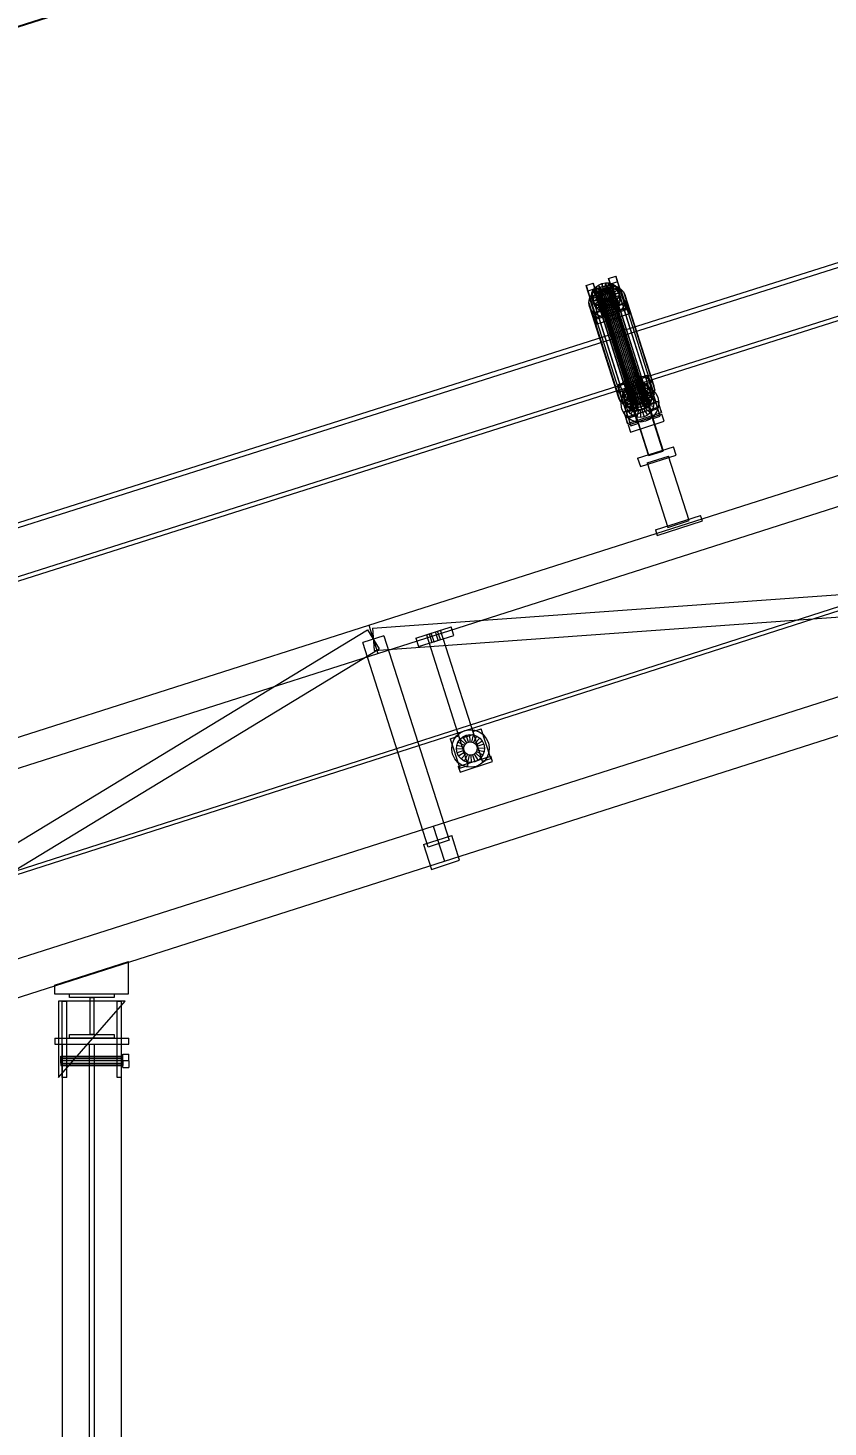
# Model space of a CAD drawing. Header units: millimetres. Extents: x -1970 to 34302, y -65268 to 6837.
# Drawn here: x 7585 to 8666, y 1450 to 3341 of the extents above; entities that cross this region are included whole.
import ezdxf

# ---------------------------------------------------------------- set-up
doc = ezdxf.new("R2010")
doc.units = ezdxf.units.MM
doc.layers.add('COTAS_P', color=1, linetype='Continuous', lineweight=0)
doc.layers.add('lateral_C01', color=7, linetype='Continuous', lineweight=0)
doc.dimstyles.new('R19_100', dxfattribs={"dimtxt": 250, "dimasz": 150, "dimexe": 150, "dimexo": 80, "dimgap": 100, "dimtad": 1, "dimtih": 1, "dimtoh": 1, "dimdsep": 46, "dimcen": 0.09, "dimadec": 0, "dimazin": 0, "dimtfac": 1, "dimtdec": 4, "dimtofl": 0, "dimtmove": 0, "dimatfit": 3, "dimfxl": 1, "dimtolj": 1, "dimtzin": 0, "dimarcsym": 0})

# ---------------------------------------------------------------- blocks, each defined once
blk = doc.blocks.new('*D0')
at = {"layer": 'COTAS_P', "color": 0, "lineweight": -2, "transparency": 16777216}
for p, q in [((10965.3, 3566.3), (10670, 4490.2)), ((1814.1, 1503), (10572.8, 4301.7)), ((1920.8, 676.2), (1625.5, 1600.2))]:
    blk.add_line(p, q, dxfattribs=at)
at = {"layer": 'COTAS_P', "color": 0, "transparency": 16777216}
for points in [[(10565.2, 4325.5), (10580.4, 4277.9), (10715.7, 4347.4)], [(1806.5, 1526.8), (1821.7, 1479.1), (1671.2, 1457.3)]]:
    blk.add_solid(points, dxfattribs=at)
at = {"layer": 'Defpoints', "color": 0, "transparency": 16777216}
for p in [(10715.7, 4347.4), (10989.6, 3490.1), (1945.1, 600)]:
    blk.add_point(p, dxfattribs=at)

msp = doc.modelspace()

# ---------------------------------------------------------------- linework, layer by layer
at = {"layer": 'lateral_C01'}
for p, q in [((2005.168, 413.212), (11044.69, 3318.69)), ((2006.698, 408.451), (11046.22, 3313.93)), ((8953.606, 3110.679), (8381.764, 2929.028)), ((8383.58, 2923.309), (8955.423, 3104.96)), ((8402.602, 2863.429), (8974.445, 3045.08)), ((8976.261, 3039.361), (8404.418, 2857.71)), ((8339.468, 2992.655), (8348.993, 2995.698)), ((8341.899, 2985.001), (8339.468, 2992.655)), ((8339.468, 2992.655), (8351.467, 2955.211)), ((8351.424, 2988.045), (8341.899, 2985.001)), ((8348.993, 2995.698), (8351.424, 2988.045)), ((8360.993, 2958.255), (8348.993, 2995.698)), ((8349.239, 2986.949), (8352.232, 2990.502)), ((8350.577, 2985.105), (8355.778, 2988.949)), ((8351.424, 2988.045), (8363.424, 2950.602)), ((8352.232, 2990.502), (8356.123, 2993.378)), ((8359.16, 2985.269), (8352.232, 2990.502)), ((8352.232, 2990.502), (8354.316, 2983.942)), ((8355.778, 2988.949), (8361.824, 2991.626)), ((8355.778, 2988.949), (8394.849, 2865.951)), ((8356.123, 2993.378), (8360.645, 2995.38)), ((8361.003, 2986.631), (8356.123, 2993.378)), ((8356.123, 2993.378), (8358.206, 2986.818)), ((8362.729, 2988.82), (8358.206, 2986.818)), ((8358.812, 2986.362), (8360.655, 2987.724)), ((8360.645, 2995.38), (8365.491, 2996.371)), ((8363.145, 2987.579), (8360.645, 2995.38)), ((8360.645, 2995.38), (8362.729, 2988.82)), ((8360.655, 2987.724), (8362.798, 2988.672)), ((8360.655, 2987.724), (8405.978, 2845.046)), ((8363.145, 2987.579), (8361.003, 2986.631)), ((8361.824, 2991.626), (8368.302, 2992.951)), ((8361.824, 2991.626), (8400.895, 2868.627)), ((8367.575, 2989.811), (8362.729, 2988.82)), ((8362.729, 2988.82), (8365.229, 2981.019)), ((8362.798, 2988.672), (8365.093, 2989.142)), ((8362.798, 2988.672), (8408.12, 2845.994)), ((8365.44, 2988.049), (8363.145, 2987.579)), ((8365.229, 2981.019), (8363.145, 2987.579)), ((8365.093, 2989.142), (8367.385, 2989.101)), ((8365.093, 2989.142), (8410.416, 2846.464)), ((8365.44, 2988.049), (8365.491, 2996.371)), ((8367.733, 2988.008), (8365.44, 2988.049)), ((8367.524, 2981.489), (8365.44, 2988.049)), ((8365.491, 2996.371), (8370.331, 2996.285)), ((8365.491, 2996.371), (8367.575, 2989.811)), ((8367.385, 2989.101), (8369.518, 2988.553)), ((8367.385, 2989.101), (8412.708, 2846.423)), ((8367.575, 2989.811), (8367.524, 2981.489)), ((8372.414, 2989.726), (8367.575, 2989.811)), ((8367.733, 2988.008), (8370.331, 2996.285)), ((8369.866, 2987.46), (8367.733, 2988.008)), ((8369.817, 2981.448), (8367.733, 2988.008)), ((8368.302, 2992.951), (8374.772, 2992.837)), ((8368.302, 2992.951), (8407.373, 2869.953)), ((8369.518, 2988.553), (8371.347, 2987.534)), ((8369.518, 2988.553), (8414.841, 2845.875)), ((8372.414, 2989.726), (8369.817, 2981.448)), ((8369.866, 2987.46), (8374.834, 2995.128)), ((8371.694, 2986.441), (8369.866, 2987.46)), ((8371.95, 2980.9), (8369.866, 2987.46)), ((8369.949, 3002.395), (8379.475, 3005.438)), ((8372.381, 2994.741), (8369.949, 3002.395)), ((8369.949, 3002.395), (8381.949, 2964.951)), ((8370.331, 2996.285), (8374.834, 2995.128)), ((8370.331, 2996.285), (8372.414, 2989.726)), ((8371.347, 2987.534), (8372.746, 2986.115)), ((8371.347, 2987.534), (8416.67, 2844.856)), ((8371.694, 2986.441), (8378.694, 2992.977)), ((8376.917, 2988.568), (8371.95, 2980.9)), ((8381.906, 2997.785), (8372.381, 2994.741)), ((8384.38, 2957.298), (8372.381, 2994.741)), ((8376.917, 2988.568), (8372.414, 2989.726)), ((8373.093, 2985.021), (8381.647, 2989.98)), ((8374.772, 2992.837), (8380.792, 2991.289)), ((8374.772, 2992.837), (8413.843, 2869.838)), ((8374.834, 2995.128), (8378.694, 2992.977)), ((8374.834, 2995.128), (8376.917, 2988.568)), ((8380.777, 2986.417), (8376.917, 2988.568)), ((8378.694, 2992.977), (8381.647, 2989.98)), ((8378.694, 2992.977), (8380.777, 2986.417)), ((8379.475, 3005.438), (8381.906, 2997.785)), ((8391.474, 2967.995), (8379.475, 3005.438)), ((8380.792, 2991.289), (8385.952, 2988.414)), ((8380.792, 2991.289), (8419.863, 2868.291)), ((8381.647, 2989.98), (8383.493, 2986.341)), ((8381.647, 2989.98), (8383.731, 2983.42)), ((8381.906, 2997.785), (8393.905, 2960.342)), ((8385.952, 2988.414), (8389.9, 2984.408)), ((8385.952, 2988.414), (8425.023, 2865.416)), ((8353.898, 2947.558), (8341.899, 2985.001)), ((8343.159, 2969.472), (8344.045, 2975.023)), ((8343.978, 2964.08), (8343.159, 2969.472)), ((8343.159, 2969.472), (8382.231, 2846.474)), ((8344.045, 2975.023), (8346.575, 2980.355)), ((8344.045, 2975.023), (8383.116, 2852.025)), ((8346.575, 2980.355), (8350.577, 2985.105)), ((8346.575, 2980.355), (8385.646, 2857.357)), ((8346.684, 2978.808), (8347.346, 2982.96)), ((8356.532, 2979.729), (8346.684, 2978.808)), ((8346.684, 2978.808), (8348.767, 2972.248)), ((8347.296, 2974.775), (8346.684, 2978.808)), ((8356.822, 2977.819), (8347.296, 2974.775)), ((8347.296, 2974.775), (8349.38, 2968.215)), ((8349.142, 2971.136), (8347.296, 2974.775)), ((8347.346, 2982.96), (8349.239, 2986.949)), ((8356.845, 2981.696), (8347.346, 2982.96)), ((8347.346, 2982.96), (8349.43, 2976.401)), ((8348.109, 2955.858), (8393.832, 2970.468)), ((8349.43, 2976.401), (8348.767, 2972.248)), ((8348.767, 2972.248), (8358.615, 2973.169)), ((8348.767, 2972.248), (8349.38, 2968.215)), ((8357.696, 2976.095), (8349.142, 2971.136)), ((8349.142, 2971.136), (8351.226, 2964.576)), ((8352.096, 2968.139), (8349.142, 2971.136)), ((8357.742, 2983.585), (8349.239, 2986.949)), ((8349.239, 2986.949), (8351.322, 2980.389)), ((8349.38, 2968.215), (8358.906, 2971.259)), ((8351.322, 2980.389), (8349.43, 2976.401)), ((8349.43, 2976.401), (8358.929, 2975.136)), ((8350.577, 2985.105), (8389.648, 2862.107)), ((8351.226, 2964.576), (8359.78, 2969.535)), ((8354.316, 2983.942), (8351.322, 2980.389)), ((8351.322, 2980.389), (8359.826, 2977.026)), ((8359.095, 2974.675), (8352.096, 2968.139)), ((8358.206, 2986.818), (8354.316, 2983.942)), ((8354.316, 2983.942), (8361.244, 2978.709)), ((8360.924, 2973.657), (8355.956, 2965.988)), ((8356.184, 2980.822), (8356.498, 2982.789)), ((8356.474, 2978.912), (8356.184, 2980.822)), ((8356.184, 2980.822), (8401.507, 2838.145)), ((8357.349, 2977.188), (8356.474, 2978.912)), ((8356.474, 2978.912), (8401.797, 2836.234)), ((8356.498, 2982.789), (8357.394, 2984.679)), ((8356.498, 2982.789), (8401.821, 2840.112)), ((8356.845, 2981.696), (8356.532, 2979.729)), ((8358.615, 2973.169), (8356.532, 2979.729)), ((8356.532, 2979.729), (8356.822, 2977.819)), ((8358.906, 2971.259), (8356.822, 2977.819)), ((8356.822, 2977.819), (8357.696, 2976.095)), ((8357.742, 2983.585), (8356.845, 2981.696)), ((8358.929, 2975.136), (8356.845, 2981.696)), ((8358.748, 2975.769), (8357.349, 2977.188)), ((8357.349, 2977.188), (8402.672, 2834.51)), ((8357.394, 2984.679), (8358.812, 2986.362)), ((8357.394, 2984.679), (8402.717, 2842.001)), ((8359.78, 2969.535), (8357.696, 2976.095)), ((8357.696, 2976.095), (8359.095, 2974.675)), ((8359.16, 2985.269), (8357.742, 2983.585)), ((8359.826, 2977.026), (8357.742, 2983.585)), ((8358.206, 2986.818), (8363.086, 2980.071)), ((8358.615, 2973.169), (8358.929, 2975.136)), ((8358.906, 2971.259), (8358.615, 2973.169)), ((8360.576, 2974.75), (8358.748, 2975.769)), ((8358.748, 2975.769), (8404.071, 2833.091)), ((8358.812, 2986.362), (8404.135, 2843.684)), ((8359.78, 2969.535), (8358.906, 2971.259)), ((8358.929, 2975.136), (8359.826, 2977.026)), ((8361.179, 2968.115), (8359.095, 2974.675)), ((8359.095, 2974.675), (8360.924, 2973.657)), ((8361.003, 2986.631), (8359.16, 2985.269)), ((8361.244, 2978.709), (8359.16, 2985.269)), ((8361.179, 2968.115), (8359.78, 2969.535)), ((8359.826, 2977.026), (8361.244, 2978.709)), ((8363.057, 2973.108), (8360.459, 2964.831)), ((8362.709, 2974.202), (8360.576, 2974.75)), ((8360.576, 2974.75), (8405.899, 2832.072)), ((8363.007, 2967.097), (8360.924, 2973.657)), ((8360.924, 2973.657), (8363.057, 2973.108)), ((8363.086, 2980.071), (8361.003, 2986.631)), ((8361.244, 2978.709), (8363.086, 2980.071)), ((8365.002, 2974.161), (8362.709, 2974.202)), ((8362.709, 2974.202), (8408.032, 2831.524)), ((8365.14, 2966.548), (8363.057, 2973.108)), ((8363.057, 2973.108), (8365.349, 2973.068)), ((8363.086, 2980.071), (8365.229, 2981.019)), ((8367.297, 2974.631), (8365.002, 2974.161)), ((8365.002, 2974.161), (8410.325, 2831.483)), ((8365.229, 2981.019), (8367.524, 2981.489)), ((8365.349, 2973.068), (8365.298, 2964.745)), ((8365.349, 2973.068), (8367.645, 2973.537)), ((8367.433, 2966.508), (8365.349, 2973.068)), ((8369.439, 2975.579), (8367.297, 2974.631)), ((8367.297, 2974.631), (8412.62, 2831.953)), ((8367.524, 2981.489), (8369.817, 2981.448)), ((8367.645, 2973.537), (8369.787, 2974.486)), ((8367.645, 2973.537), (8370.144, 2965.737)), ((8369.728, 2966.978), (8367.645, 2973.537)), ((8371.282, 2976.941), (8369.439, 2975.579)), ((8369.439, 2975.579), (8414.762, 2832.901)), ((8369.787, 2974.486), (8371.63, 2975.848)), ((8369.787, 2974.486), (8374.667, 2967.738)), ((8371.871, 2967.926), (8369.787, 2974.486)), ((8369.817, 2981.448), (8371.95, 2980.9)), ((8372.7, 2978.624), (8371.282, 2976.941)), ((8371.282, 2976.941), (8416.605, 2834.263)), ((8371.63, 2975.848), (8373.048, 2977.531)), ((8371.63, 2975.848), (8378.557, 2970.614)), ((8373.713, 2969.288), (8371.63, 2975.848)), ((8373.093, 2985.021), (8371.694, 2986.441)), ((8373.778, 2979.881), (8371.694, 2986.441)), ((8373.713, 2969.288), (8371.871, 2967.926)), ((8371.95, 2980.9), (8373.778, 2979.881)), ((8373.597, 2980.513), (8372.7, 2978.624)), ((8372.7, 2978.624), (8418.023, 2835.946)), ((8372.746, 2986.115), (8373.62, 2984.391)), ((8372.746, 2986.115), (8418.069, 2843.437)), ((8373.048, 2977.531), (8373.944, 2979.42)), ((8373.048, 2977.531), (8381.551, 2974.167)), ((8375.131, 2970.971), (8373.048, 2977.531)), ((8373.968, 2983.298), (8373.093, 2985.021)), ((8375.177, 2978.461), (8373.093, 2985.021)), ((8373.911, 2982.48), (8373.597, 2980.513)), ((8373.597, 2980.513), (8418.92, 2837.836)), ((8373.62, 2984.391), (8373.911, 2982.48)), ((8418.943, 2841.713), (8373.62, 2984.391)), ((8375.131, 2970.971), (8373.713, 2969.288)), ((8380.641, 2964.054), (8373.713, 2969.288)), ((8380.777, 2986.417), (8373.778, 2979.881)), ((8373.778, 2979.881), (8375.177, 2978.461)), ((8373.911, 2982.48), (8419.233, 2839.803)), ((8373.944, 2979.42), (8374.258, 2981.387)), ((8373.944, 2979.42), (8383.443, 2978.156)), ((8376.028, 2972.86), (8373.944, 2979.42)), ((8383.493, 2986.341), (8373.968, 2983.298)), ((8373.968, 2983.298), (8376.051, 2976.738)), ((8374.258, 2981.387), (8373.968, 2983.298)), ((8374.258, 2981.387), (8384.106, 2982.308)), ((8376.342, 2974.827), (8374.258, 2981.387)), ((8378.557, 2970.614), (8374.667, 2967.738)), ((8376.028, 2972.86), (8375.131, 2970.971)), ((8383.635, 2967.607), (8375.131, 2970.971)), ((8383.731, 2983.42), (8375.177, 2978.461)), ((8375.177, 2978.461), (8376.051, 2976.738)), ((8376.342, 2974.827), (8376.028, 2972.86)), ((8385.527, 2971.596), (8376.028, 2972.86)), ((8376.051, 2976.738), (8385.577, 2979.781)), ((8376.051, 2976.738), (8376.342, 2974.827)), ((8386.19, 2975.748), (8376.342, 2974.827)), ((8381.551, 2974.167), (8378.557, 2970.614)), ((8378.557, 2970.614), (8380.641, 2964.054)), ((8383.731, 2983.42), (8380.777, 2986.417)), ((8383.443, 2978.156), (8381.551, 2974.167)), ((8381.551, 2974.167), (8383.635, 2967.607)), ((8384.106, 2982.308), (8383.443, 2978.156)), ((8383.443, 2978.156), (8385.527, 2971.596)), ((8385.577, 2979.781), (8383.493, 2986.341)), ((8383.493, 2986.341), (8384.106, 2982.308)), ((8383.635, 2967.607), (8385.527, 2971.596)), ((8385.577, 2979.781), (8383.731, 2983.42)), ((8384.106, 2982.308), (8386.19, 2975.748)), ((8385.527, 2971.596), (8386.19, 2975.748)), ((8386.19, 2975.748), (8385.577, 2979.781)), ((8392.301, 2968.6), (8389.771, 2963.268)), ((8389.9, 2984.408), (8392.368, 2979.543)), ((8389.9, 2984.408), (8428.972, 2861.409)), ((8393.187, 2974.151), (8392.301, 2968.6)), ((8392.301, 2968.6), (8431.373, 2845.602)), ((8392.368, 2979.543), (8393.187, 2974.151)), ((8431.439, 2856.545), (8392.368, 2979.543)), ((8393.187, 2974.151), (8432.258, 2851.153)), ((8393.832, 2970.468), (8396.263, 2962.815)), ((8396.332, 2962.667), (8393.832, 2970.468)), ((8346.446, 2959.216), (8343.978, 2964.08)), ((8343.978, 2964.08), (8383.05, 2841.082)), ((8350.395, 2955.209), (8346.446, 2959.216)), ((8346.446, 2959.216), (8385.518, 2836.218)), ((8350.541, 2948.205), (8348.109, 2955.858)), ((8348.109, 2955.858), (8350.609, 2948.057)), ((8349.38, 2968.215), (8351.226, 2964.576)), ((8355.555, 2952.334), (8350.395, 2955.209)), ((8350.395, 2955.209), (8389.466, 2832.211)), ((8396.263, 2962.815), (8350.541, 2948.205)), ((8396.332, 2962.667), (8350.609, 2948.057)), ((8351.226, 2964.576), (8354.18, 2961.579)), ((8360.993, 2958.255), (8351.467, 2955.211)), ((8351.467, 2955.211), (8353.898, 2947.558)), ((8352.096, 2968.139), (8354.18, 2961.579)), ((8355.956, 2965.988), (8352.096, 2968.139)), ((8353.04, 2940.404), (8398.763, 2955.014)), ((8353.898, 2947.558), (8363.424, 2950.602)), ((8354.18, 2961.579), (8361.179, 2968.115)), ((8354.18, 2961.579), (8358.039, 2959.429)), ((8361.575, 2950.787), (8355.555, 2952.334)), ((8355.555, 2952.334), (8394.626, 2829.336)), ((8355.956, 2965.988), (8358.039, 2959.429)), ((8360.459, 2964.831), (8355.956, 2965.988)), ((8358.039, 2959.429), (8363.007, 2967.097)), ((8358.039, 2959.429), (8362.543, 2958.271)), ((8360.459, 2964.831), (8362.543, 2958.271)), ((8365.298, 2964.745), (8360.459, 2964.831)), ((8363.424, 2950.602), (8360.993, 2958.255)), ((8363.007, 2967.097), (8361.179, 2968.115)), ((8368.044, 2950.672), (8361.575, 2950.787)), ((8361.575, 2950.787), (8400.646, 2827.788)), ((8362.543, 2958.271), (8365.14, 2966.548)), ((8362.543, 2958.271), (8367.382, 2958.185)), ((8362.622, 2956.414), (8381.673, 2962.502)), ((8362.7, 2956.171), (8362.622, 2956.414)), ((8424.296, 2763.414), (8362.622, 2956.414)), ((8381.75, 2962.259), (8362.7, 2956.171)), ((8424.374, 2763.171), (8362.7, 2956.171)), ((8365.14, 2966.548), (8363.007, 2967.097)), ((8367.433, 2966.508), (8365.14, 2966.548)), ((8370.144, 2965.737), (8365.298, 2964.745)), ((8365.298, 2964.745), (8367.382, 2958.185)), ((8367.382, 2958.185), (8367.433, 2966.508)), ((8367.382, 2958.185), (8372.228, 2959.177)), ((8369.728, 2966.978), (8367.433, 2966.508)), ((8374.523, 2951.998), (8368.044, 2950.672)), ((8368.044, 2950.672), (8407.116, 2827.674)), ((8371.871, 2967.926), (8369.728, 2966.978)), ((8372.228, 2959.177), (8369.728, 2966.978)), ((8374.667, 2967.738), (8370.144, 2965.737)), ((8370.144, 2965.737), (8372.228, 2959.177)), ((8376.751, 2961.179), (8371.871, 2967.926)), ((8372.228, 2959.177), (8376.751, 2961.179)), ((8380.568, 2954.674), (8374.523, 2951.998)), ((8374.523, 2951.998), (8413.594, 2829)), ((8374.667, 2967.738), (8376.751, 2961.179)), ((8376.751, 2961.179), (8380.641, 2964.054)), ((8385.769, 2958.518), (8380.568, 2954.674)), ((8380.568, 2954.674), (8419.64, 2831.676)), ((8380.641, 2964.054), (8383.635, 2967.607)), ((8381.673, 2962.502), (8381.75, 2962.259)), ((8443.347, 2769.502), (8381.673, 2962.502)), ((8381.75, 2962.259), (8443.425, 2769.259)), ((8391.474, 2967.995), (8381.949, 2964.951)), ((8381.949, 2964.951), (8384.38, 2957.298)), ((8384.38, 2957.298), (8393.905, 2960.342)), ((8389.771, 2963.268), (8385.769, 2958.518)), ((8385.769, 2958.518), (8424.841, 2835.52)), ((8389.771, 2963.268), (8428.843, 2840.27)), ((8393.905, 2960.342), (8391.474, 2967.995)), ((8396.263, 2962.815), (8398.763, 2955.014)), ((8398.763, 2955.014), (8396.332, 2962.667)), ((8353.04, 2940.404), (8350.541, 2948.205)), ((8350.609, 2948.057), (8353.04, 2940.404)), ((8381.764, 2929.028), (7447.754, 2632.331)), ((7449.571, 2626.613), (8383.58, 2923.309)), ((8402.602, 2863.429), (8381.764, 2929.028)), ((8381.764, 2929.028), (8383.58, 2923.309)), ((8383.58, 2923.309), (8404.418, 2857.71)), ((8046.028, 2533.722), (9189.09, 2898.974)), ((7468.592, 2566.732), (8402.602, 2863.429)), ((8404.418, 2857.71), (7470.409, 2561.014)), ((8058.203, 2495.62), (9201.265, 2860.872)), ((8382.012, 2858.723), (8391.538, 2861.767)), ((8384.443, 2851.07), (8382.012, 2858.723)), ((8382.012, 2858.723), (8394.011, 2821.28)), ((8385.646, 2857.357), (8383.116, 2852.025)), ((8389.648, 2862.107), (8385.646, 2857.357)), ((8394.849, 2865.951), (8389.648, 2862.107)), ((8391.538, 2861.767), (8393.969, 2854.114)), ((8403.537, 2824.323), (8391.538, 2861.767)), ((8391.783, 2853.018), (8394.777, 2856.571)), ((8394.777, 2856.571), (8398.667, 2859.446)), ((8401.704, 2851.337), (8394.777, 2856.571)), ((8394.777, 2856.571), (8396.86, 2850.011)), ((8400.895, 2868.627), (8394.849, 2865.951)), ((8398.42, 2854.885), (8404.418, 2857.71)), ((8398.667, 2859.446), (8403.189, 2861.448)), ((8403.547, 2852.699), (8398.667, 2859.446)), ((8398.667, 2859.446), (8400.751, 2852.887)), ((8407.373, 2869.953), (8400.895, 2868.627)), ((8403.189, 2861.448), (8408.036, 2862.44)), ((8405.689, 2853.648), (8403.189, 2861.448)), ((8403.189, 2861.448), (8405.273, 2854.888)), ((8404.418, 2857.71), (8410.944, 2858.887)), ((8410.119, 2855.88), (8405.273, 2854.888)), ((8413.843, 2869.838), (8407.373, 2869.953)), ((8407.985, 2854.117), (8408.036, 2862.44)), ((8408.036, 2862.44), (8412.875, 2862.354)), ((8408.036, 2862.44), (8410.119, 2855.88)), ((8410.119, 2855.88), (8410.069, 2847.557)), ((8414.959, 2855.794), (8410.119, 2855.88)), ((8410.277, 2854.077), (8412.875, 2862.354)), ((8410.944, 2858.887), (8417.552, 2858.334)), ((8414.959, 2855.794), (8412.361, 2847.517)), ((8412.41, 2853.528), (8417.378, 2861.196)), ((8412.494, 2868.463), (8422.019, 2871.507)), ((8414.925, 2860.81), (8412.494, 2868.463)), ((8412.494, 2868.463), (8424.493, 2831.02)), ((8412.875, 2862.354), (8417.378, 2861.196)), ((8412.875, 2862.354), (8414.959, 2855.794)), ((8419.863, 2868.291), (8413.843, 2869.838)), ((8414.239, 2852.51), (8421.238, 2859.046)), ((8424.451, 2863.854), (8414.925, 2860.81)), ((8426.924, 2823.366), (8414.925, 2860.81)), ((8419.462, 2854.637), (8414.959, 2855.794)), ((8415.627, 2858.772), (8425.152, 2861.816)), ((8415.627, 2858.772), (8430.237, 2813.05)), ((8415.638, 2851.09), (8424.192, 2856.049)), ((8417.378, 2861.196), (8421.238, 2859.046)), ((8417.378, 2861.196), (8419.462, 2854.637)), ((8417.552, 2858.334), (8423.791, 2856.091)), ((8425.023, 2865.416), (8419.863, 2868.291)), ((8421.238, 2859.046), (8424.192, 2856.049)), ((8421.238, 2859.046), (8423.322, 2852.486)), ((8422.019, 2871.507), (8424.451, 2863.854)), ((8434.019, 2834.063), (8422.019, 2871.507)), ((8423.791, 2856.091), (8429.237, 2852.308)), ((8424.192, 2856.049), (8426.038, 2852.41)), ((8424.192, 2856.049), (8426.275, 2849.489)), ((8424.451, 2863.854), (8436.45, 2826.41)), ((8428.972, 2861.409), (8425.023, 2865.416)), ((8439.763, 2816.094), (8425.152, 2861.816)), ((8431.439, 2856.545), (8428.972, 2861.409)), ((8432.258, 2851.153), (8431.439, 2856.545)), ((8383.116, 2852.025), (8382.231, 2846.474)), ((8382.231, 2846.474), (8383.05, 2841.082)), ((8383.05, 2841.082), (8385.518, 2836.218)), ((8393.969, 2854.114), (8384.443, 2851.07)), ((8396.443, 2813.626), (8384.443, 2851.07)), ((8385.145, 2849.032), (8394.671, 2852.076)), ((8385.145, 2849.032), (8399.755, 2803.31)), ((8385.518, 2836.218), (8389.466, 2832.211)), ((8386.778, 2832.31), (8387.331, 2838.917)), ((8387.331, 2838.917), (8389.574, 2845.157)), ((8389.228, 2844.877), (8389.891, 2849.029)), ((8399.076, 2845.798), (8389.228, 2844.877)), ((8389.228, 2844.877), (8391.312, 2838.317)), ((8389.841, 2840.844), (8389.228, 2844.877)), ((8389.574, 2845.157), (8393.357, 2850.603)), ((8399.366, 2843.887), (8389.841, 2840.844)), ((8389.841, 2840.844), (8391.924, 2834.284)), ((8391.687, 2837.205), (8389.841, 2840.844)), ((8389.891, 2849.029), (8391.783, 2853.018)), ((8399.39, 2847.765), (8389.891, 2849.029)), ((8389.891, 2849.029), (8391.974, 2842.469)), ((8390.654, 2821.927), (8436.376, 2836.537)), ((8391.974, 2842.469), (8391.312, 2838.317)), ((8391.312, 2838.317), (8401.16, 2839.238)), ((8391.312, 2838.317), (8391.924, 2834.284)), ((8400.241, 2842.164), (8391.687, 2837.205)), ((8391.687, 2837.205), (8393.77, 2830.645)), ((8394.64, 2834.208), (8391.687, 2837.205)), ((8400.286, 2849.654), (8391.783, 2853.018)), ((8391.783, 2853.018), (8393.867, 2846.458)), ((8391.924, 2834.284), (8401.45, 2837.328)), ((8393.867, 2846.458), (8391.974, 2842.469)), ((8391.974, 2842.469), (8401.474, 2841.205)), ((8393.171, 2832.614), (8393.584, 2837.556)), ((8393.357, 2850.603), (8398.42, 2854.885)), ((8393.584, 2837.556), (8395.263, 2842.224)), ((8403.355, 2835.43), (8393.584, 2837.556)), ((8396.86, 2850.011), (8393.867, 2846.458)), ((8393.867, 2846.458), (8402.37, 2843.094)), ((8393.969, 2854.114), (8405.968, 2816.67)), ((8401.64, 2840.744), (8394.64, 2834.208)), ((8409.281, 2806.354), (8394.671, 2852.076)), ((8395.263, 2842.224), (8398.092, 2846.298)), ((8404.15, 2837.64), (8395.263, 2842.224)), ((8400.751, 2852.887), (8396.86, 2850.011)), ((8396.86, 2850.011), (8403.788, 2844.777)), ((8398.092, 2846.298), (8401.879, 2849.5)), ((8405.491, 2839.57), (8398.092, 2846.298)), ((8403.468, 2839.725), (8398.5, 2832.057)), ((8399.39, 2847.765), (8399.076, 2845.798)), ((8401.16, 2839.238), (8399.076, 2845.798)), ((8399.076, 2845.798), (8399.366, 2843.887)), ((8401.45, 2837.328), (8399.366, 2843.887)), ((8399.366, 2843.887), (8400.241, 2842.164)), ((8400.286, 2849.654), (8399.39, 2847.765)), ((8401.474, 2841.205), (8399.39, 2847.765)), ((8402.324, 2835.604), (8400.241, 2842.164)), ((8400.241, 2842.164), (8401.64, 2840.744)), ((8401.704, 2851.337), (8400.286, 2849.654)), ((8402.37, 2843.094), (8400.286, 2849.654)), ((8405.273, 2854.888), (8400.751, 2852.887)), ((8400.751, 2852.887), (8405.631, 2846.139)), ((8401.16, 2839.238), (8401.474, 2841.205)), ((8401.45, 2837.328), (8401.16, 2839.238)), ((8402.324, 2835.604), (8401.45, 2837.328)), ((8401.474, 2841.205), (8402.37, 2843.094)), ((8401.821, 2840.112), (8401.507, 2838.145)), ((8401.507, 2838.145), (8401.797, 2836.234)), ((8403.723, 2834.184), (8401.64, 2840.744)), ((8401.64, 2840.744), (8403.468, 2839.725)), ((8403.547, 2852.699), (8401.704, 2851.337)), ((8403.788, 2844.777), (8401.704, 2851.337)), ((8401.797, 2836.234), (8402.672, 2834.51)), ((8402.717, 2842.001), (8401.821, 2840.112)), ((8401.879, 2849.5), (8406.366, 2851.614)), ((8407.285, 2841.087), (8401.879, 2849.5)), ((8402.37, 2843.094), (8403.788, 2844.777)), ((8404.135, 2843.684), (8402.717, 2842.001)), ((8405.601, 2839.177), (8403.003, 2830.899)), ((8403.355, 2835.43), (8404.15, 2837.64)), ((8405.552, 2833.166), (8403.468, 2839.725)), ((8403.468, 2839.725), (8405.601, 2839.177)), ((8405.689, 2853.648), (8403.547, 2852.699)), ((8405.631, 2846.139), (8403.547, 2852.699)), ((8403.788, 2844.777), (8405.631, 2846.139)), ((8405.978, 2845.046), (8404.135, 2843.684)), ((8404.15, 2837.64), (8405.491, 2839.57)), ((8405.273, 2854.888), (8407.773, 2847.088)), ((8405.491, 2839.57), (8407.285, 2841.087)), ((8407.685, 2832.617), (8405.601, 2839.177)), ((8405.601, 2839.177), (8407.893, 2839.136)), ((8405.631, 2846.139), (8407.773, 2847.088)), ((8407.985, 2854.117), (8405.689, 2853.648)), ((8407.773, 2847.088), (8405.689, 2853.648)), ((8408.12, 2845.994), (8405.978, 2845.046)), ((8406.366, 2851.614), (8411.248, 2852.494)), ((8409.41, 2842.088), (8406.366, 2851.614)), ((8407.285, 2841.087), (8409.41, 2842.088)), ((8407.773, 2847.088), (8410.069, 2847.557)), ((8407.893, 2839.136), (8407.843, 2830.814)), ((8407.893, 2839.136), (8410.189, 2839.606)), ((8409.977, 2832.576), (8407.893, 2839.136)), ((8410.277, 2854.077), (8407.985, 2854.117)), ((8410.069, 2847.557), (8407.985, 2854.117)), ((8410.416, 2846.464), (8408.12, 2845.994)), ((8409.41, 2842.088), (8411.722, 2842.505)), ((8410.069, 2847.557), (8412.361, 2847.517)), ((8410.189, 2839.606), (8412.331, 2840.554)), ((8410.189, 2839.606), (8412.689, 2831.805)), ((8412.273, 2833.046), (8410.189, 2839.606)), ((8412.41, 2853.528), (8410.277, 2854.077)), ((8412.361, 2847.517), (8410.277, 2854.077)), ((8412.708, 2846.423), (8410.416, 2846.464)), ((8411.722, 2842.505), (8411.248, 2852.494)), ((8411.248, 2852.494), (8416.19, 2852.081)), ((8411.722, 2842.505), (8414.064, 2842.31)), ((8412.331, 2840.554), (8414.174, 2841.916)), ((8412.331, 2840.554), (8417.211, 2833.807)), ((8414.415, 2833.994), (8412.331, 2840.554)), ((8412.361, 2847.517), (8414.494, 2846.968)), ((8414.239, 2852.51), (8412.41, 2853.528)), ((8414.494, 2846.968), (8412.41, 2853.528)), ((8414.841, 2845.875), (8412.708, 2846.423)), ((8414.064, 2842.31), (8416.19, 2852.081)), ((8414.064, 2842.31), (8416.274, 2841.514)), ((8414.174, 2841.916), (8415.592, 2843.599)), ((8414.174, 2841.916), (8421.102, 2836.683)), ((8416.258, 2835.357), (8414.174, 2841.916)), ((8415.638, 2851.09), (8414.239, 2852.51)), ((8416.322, 2845.95), (8414.239, 2852.51)), ((8419.462, 2854.637), (8414.494, 2846.968)), ((8414.494, 2846.968), (8416.322, 2845.95)), ((8416.67, 2844.856), (8414.841, 2845.875)), ((8415.592, 2843.599), (8416.488, 2845.489)), ((8415.592, 2843.599), (8424.095, 2840.236)), ((8417.676, 2837.04), (8415.592, 2843.599)), ((8416.512, 2849.366), (8415.638, 2851.09)), ((8417.721, 2844.53), (8415.638, 2851.09)), ((8416.19, 2852.081), (8420.858, 2850.402)), ((8417.676, 2837.04), (8416.258, 2835.357)), ((8416.274, 2841.514), (8420.858, 2850.402)), ((8416.274, 2841.514), (8418.204, 2840.174)), ((8423.322, 2852.486), (8416.322, 2845.95)), ((8416.322, 2845.95), (8417.721, 2844.53)), ((8416.488, 2845.489), (8416.802, 2847.456)), ((8416.488, 2845.489), (8425.988, 2844.224)), ((8418.572, 2838.929), (8416.488, 2845.489)), ((8426.038, 2852.41), (8416.512, 2849.366)), ((8416.512, 2849.366), (8418.596, 2842.806)), ((8416.802, 2847.456), (8416.512, 2849.366)), ((8418.069, 2843.437), (8416.67, 2844.856)), ((8416.802, 2847.456), (8426.65, 2848.377)), ((8418.886, 2840.896), (8416.802, 2847.456)), ((8421.102, 2836.683), (8417.211, 2833.807)), ((8418.572, 2838.929), (8417.676, 2837.04)), ((8426.179, 2833.676), (8417.676, 2837.04)), ((8426.275, 2849.489), (8417.721, 2844.53)), ((8417.721, 2844.53), (8418.596, 2842.806)), ((8418.023, 2835.946), (8418.92, 2837.836)), ((8418.943, 2841.713), (8418.069, 2843.437)), ((8418.204, 2840.174), (8424.932, 2847.573)), ((8418.204, 2840.174), (8419.721, 2838.38)), ((8418.886, 2840.896), (8418.572, 2838.929)), ((8428.072, 2837.665), (8418.572, 2838.929)), ((8418.596, 2842.806), (8428.121, 2845.85)), ((8418.596, 2842.806), (8418.886, 2840.896)), ((8428.734, 2841.817), (8418.886, 2840.896)), ((8418.92, 2837.836), (8419.233, 2839.803)), ((8419.233, 2839.803), (8418.943, 2841.713)), ((8423.322, 2852.486), (8419.462, 2854.637)), ((8419.721, 2838.38), (8428.135, 2843.786)), ((8419.721, 2838.38), (8420.722, 2836.255)), ((8430.248, 2839.299), (8420.722, 2836.255)), ((8420.722, 2836.255), (8421.139, 2833.943)), ((8420.858, 2850.402), (8424.932, 2847.573)), ((8424.095, 2840.236), (8421.102, 2836.683)), ((8421.102, 2836.683), (8423.186, 2830.123)), ((8426.275, 2849.489), (8423.322, 2852.486)), ((8425.988, 2844.224), (8424.095, 2840.236)), ((8424.095, 2840.236), (8426.179, 2833.676)), ((8424.841, 2835.52), (8428.843, 2840.27)), ((8424.932, 2847.573), (8428.135, 2843.786)), ((8426.65, 2848.377), (8425.988, 2844.224)), ((8425.988, 2844.224), (8428.072, 2837.665)), ((8428.121, 2845.85), (8426.038, 2852.41)), ((8426.038, 2852.41), (8426.65, 2848.377)), ((8426.179, 2833.676), (8428.072, 2837.665)), ((8428.121, 2845.85), (8426.275, 2849.489)), ((8426.65, 2848.377), (8428.734, 2841.817)), ((8428.072, 2837.665), (8428.734, 2841.817)), ((8428.734, 2841.817), (8428.121, 2845.85)), ((8428.135, 2843.786), (8430.248, 2839.299)), ((8428.843, 2840.27), (8431.373, 2845.602)), ((8429.237, 2852.308), (8433.519, 2847.245)), ((8430.248, 2839.299), (8431.128, 2834.417)), ((8431.373, 2845.602), (8432.258, 2851.153)), ((8433.519, 2847.245), (8436.344, 2841.247)), ((8436.344, 2841.247), (8437.521, 2834.721)), ((8436.376, 2836.537), (8438.807, 2828.884)), ((8438.876, 2828.736), (8436.376, 2836.537)), ((8387.955, 2825.784), (8386.778, 2832.31)), ((8390.78, 2819.786), (8387.955, 2825.784)), ((8389.466, 2832.211), (8394.626, 2829.336)), ((8393.085, 2814.273), (8390.654, 2821.927)), ((8390.654, 2821.927), (8393.154, 2814.126)), ((8395.062, 2814.723), (8390.78, 2819.786)), ((8391.924, 2834.284), (8393.77, 2830.645)), ((8438.807, 2828.884), (8393.085, 2814.273)), ((8438.876, 2828.736), (8393.154, 2814.126)), ((8403.16, 2833.088), (8393.171, 2832.614)), ((8394.051, 2827.732), (8393.171, 2832.614)), ((8393.77, 2830.645), (8402.324, 2835.604)), ((8393.77, 2830.645), (8396.724, 2827.648)), ((8403.537, 2824.323), (8394.011, 2821.28)), ((8394.011, 2821.28), (8396.443, 2813.626)), ((8403.577, 2830.776), (8394.051, 2827.732)), ((8396.165, 2823.245), (8394.051, 2827.732)), ((8394.626, 2829.336), (8400.646, 2827.788)), ((8394.64, 2834.208), (8396.724, 2827.648)), ((8398.5, 2832.057), (8394.64, 2834.208)), ((8395.585, 2806.473), (8441.307, 2821.083)), ((8404.578, 2828.651), (8396.165, 2823.245)), ((8399.367, 2819.458), (8396.165, 2823.245)), ((8396.289, 2804.302), (8442.011, 2818.912)), ((8396.724, 2827.648), (8403.723, 2834.184)), ((8396.724, 2827.648), (8400.584, 2825.497)), ((8398.5, 2832.057), (8400.584, 2825.497)), ((8403.003, 2830.899), (8398.5, 2832.057)), ((8406.095, 2826.857), (8399.367, 2819.458)), ((8403.441, 2816.629), (8399.367, 2819.458)), ((8400.584, 2825.497), (8405.552, 2833.166)), ((8400.584, 2825.497), (8405.087, 2824.34)), ((8400.646, 2827.788), (8407.116, 2827.674)), ((8403.723, 2834.184), (8402.324, 2835.604)), ((8402.672, 2834.51), (8404.071, 2833.091)), ((8403.003, 2830.899), (8405.087, 2824.34)), ((8407.843, 2830.814), (8403.003, 2830.899)), ((8403.16, 2833.088), (8403.355, 2835.43)), ((8403.577, 2830.776), (8403.16, 2833.088)), ((8408.025, 2825.516), (8403.441, 2816.629)), ((8405.968, 2816.67), (8403.537, 2824.323)), ((8404.578, 2828.651), (8403.577, 2830.776)), ((8405.552, 2833.166), (8403.723, 2834.184)), ((8404.071, 2833.091), (8405.899, 2832.072)), ((8406.095, 2826.857), (8404.578, 2828.651)), ((8405.079, 2822.756), (8424.13, 2828.845)), ((8405.332, 2821.965), (8405.079, 2822.756)), ((8423.981, 2763.615), (8405.079, 2822.756)), ((8405.087, 2824.34), (8407.685, 2832.617)), ((8405.087, 2824.34), (8409.927, 2824.254)), ((8424.382, 2828.054), (8405.332, 2821.965)), ((8424.233, 2762.823), (8405.332, 2821.965)), ((8407.685, 2832.617), (8405.552, 2833.166)), ((8405.899, 2832.072), (8408.032, 2831.524)), ((8408.025, 2825.516), (8406.095, 2826.857)), ((8407.116, 2827.674), (8413.594, 2829)), ((8409.977, 2832.576), (8407.685, 2832.617)), ((8412.689, 2831.805), (8407.843, 2830.814)), ((8407.843, 2830.814), (8409.927, 2824.254)), ((8410.235, 2824.721), (8408.025, 2825.516)), ((8408.032, 2831.524), (8410.325, 2831.483)), ((8410.235, 2824.721), (8408.109, 2814.95)), ((8409.927, 2824.254), (8409.977, 2832.576)), ((8409.927, 2824.254), (8414.773, 2825.245)), ((8412.273, 2833.046), (8409.977, 2832.576)), ((8412.577, 2824.526), (8410.235, 2824.721)), ((8410.325, 2831.483), (8412.62, 2831.953)), ((8414.415, 2833.994), (8412.273, 2833.046)), ((8414.773, 2825.245), (8412.273, 2833.046)), ((8414.889, 2824.942), (8412.577, 2824.526)), ((8412.577, 2824.526), (8413.051, 2814.537)), ((8412.62, 2831.953), (8414.762, 2832.901)), ((8417.211, 2833.807), (8412.689, 2831.805)), ((8412.689, 2831.805), (8414.773, 2825.245)), ((8413.594, 2829), (8419.64, 2831.676)), ((8416.258, 2835.357), (8414.415, 2833.994)), ((8419.295, 2827.247), (8414.415, 2833.994)), ((8414.762, 2832.901), (8416.605, 2834.263)), ((8414.773, 2825.245), (8419.295, 2827.247)), ((8417.014, 2825.944), (8414.889, 2824.942)), ((8414.889, 2824.942), (8417.933, 2815.417)), ((8423.186, 2830.123), (8416.258, 2835.357)), ((8416.605, 2834.263), (8418.023, 2835.946)), ((8418.808, 2827.461), (8417.014, 2825.944)), ((8417.014, 2825.944), (8422.42, 2817.53)), ((8417.211, 2833.807), (8419.295, 2827.247)), ((8422.42, 2817.53), (8417.933, 2815.417)), ((8420.149, 2829.39), (8418.808, 2827.461)), ((8418.808, 2827.461), (8426.207, 2820.733)), ((8419.295, 2827.247), (8423.186, 2830.123)), ((8419.64, 2831.676), (8424.841, 2835.52)), ((8420.944, 2831.601), (8420.149, 2829.39)), ((8420.149, 2829.39), (8429.036, 2824.807)), ((8421.139, 2833.943), (8420.944, 2831.601)), ((8420.944, 2831.601), (8430.715, 2829.475)), ((8421.139, 2833.943), (8431.128, 2834.417)), ((8426.207, 2820.733), (8422.42, 2817.53)), ((8423.186, 2830.123), (8426.179, 2833.676)), ((8424.13, 2828.845), (8424.382, 2828.054)), ((8443.031, 2769.703), (8424.13, 2828.845)), ((8424.382, 2828.054), (8443.284, 2768.912)), ((8434.019, 2834.063), (8424.493, 2831.02)), ((8424.493, 2831.02), (8426.924, 2823.366)), ((8429.036, 2824.807), (8426.207, 2820.733)), ((8426.924, 2823.366), (8436.45, 2826.41)), ((8430.715, 2829.475), (8429.036, 2824.807)), ((8431.128, 2834.417), (8430.715, 2829.475)), ((8434.725, 2821.874), (8430.942, 2816.428)), ((8436.45, 2826.41), (8434.019, 2834.063)), ((8436.968, 2828.113), (8434.725, 2821.874)), ((8437.521, 2834.721), (8436.968, 2828.113)), ((8438.807, 2828.884), (8441.307, 2821.083)), ((8441.307, 2821.083), (8438.876, 2828.736)), ((8445.055, 2809.386), (8442.011, 2818.912)), ((8395.585, 2806.473), (8393.085, 2814.273)), ((8393.154, 2814.126), (8395.585, 2806.473)), ((8400.508, 2810.94), (8395.062, 2814.723)), ((8396.289, 2804.302), (8399.333, 2794.776)), ((8396.443, 2813.626), (8405.968, 2816.67)), ((8399.333, 2794.776), (8445.055, 2809.386)), ((8399.755, 2803.31), (8409.281, 2806.354)), ((8406.748, 2808.697), (8400.508, 2810.94)), ((8408.109, 2814.95), (8403.441, 2816.629)), ((8413.355, 2808.144), (8406.748, 2808.697)), ((8413.051, 2814.537), (8408.109, 2814.95)), ((8428.676, 2814.651), (8409.625, 2808.563)), ((8424.113, 2763.222), (8409.625, 2808.563)), ((8417.933, 2815.417), (8413.051, 2814.537)), ((8419.881, 2809.321), (8413.355, 2808.144)), ((8425.879, 2812.146), (8419.881, 2809.321)), ((8430.942, 2816.428), (8425.879, 2812.146)), ((8428.676, 2814.651), (8443.164, 2769.309)), ((8430.237, 2813.05), (8439.763, 2816.094)), ((8409.139, 2759.487), (8457.529, 2774.949)), ((8412.792, 2748.056), (8461.181, 2763.518)), ((8422.09, 2753.127), (8450.666, 2762.258)), ((8443.031, 2769.703), (8423.981, 2763.615)), ((8423.981, 2763.615), (8424.233, 2762.823)), ((8443.164, 2769.309), (8424.113, 2763.222)), ((8424.233, 2762.823), (8443.284, 2768.912)), ((8443.347, 2769.502), (8424.296, 2763.414)), ((8424.296, 2763.414), (8424.374, 2763.171)), ((8424.374, 2763.171), (8443.425, 2769.259)), ((8443.284, 2768.912), (8443.031, 2769.703)), ((8443.425, 2769.259), (8443.347, 2769.502)), ((8478.526, 2675.071), (8450.666, 2762.258)), ((8461.181, 2763.518), (8457.529, 2774.949)), ((8409.139, 2759.487), (8412.792, 2748.056)), ((8422.09, 2753.127), (8449.949, 2665.94)), ((8433.147, 2662.67), (8494.11, 2682.15)), ((8435.582, 2655.05), (8496.545, 2674.53)), ((8449.949, 2665.94), (8478.526, 2675.071)), ((8496.545, 2674.53), (8494.11, 2682.15)), ((8433.147, 2662.67), (8435.582, 2655.05)), ((8051.034, 2529.632), (9282.365, 2618.644)), ((8132.775, 2262.245), (9275.837, 2627.496)), ((8053.197, 2499.71), (9284.528, 2588.722)), ((8147.994, 2214.617), (9291.056, 2579.869)), ((6902.966, 2168.47), (8046.028, 2533.722)), ((8046.028, 2533.722), (8058.203, 2495.62)), ((6989.528, 1885.995), (8044.321, 2527.487)), ((8066.404, 2519.236), (8037.827, 2510.105)), ((8044.321, 2527.487), (8059.91, 2501.855)), ((8051.034, 2529.632), (8053.197, 2499.71)), ((8066.404, 2519.236), (8154.673, 2242.996)), ((8109.376, 2516.171), (8157.003, 2531.39)), ((8109.376, 2516.171), (8113.028, 2504.74)), ((8113.028, 2504.74), (8160.656, 2519.959)), ((8123.664, 2520.736), (8142.715, 2526.824)), ((8123.664, 2520.736), (8168.573, 2380.193)), ((8127.474, 2521.954), (8130.332, 2522.867)), ((8127.474, 2521.954), (8131.127, 2510.523)), ((8130.332, 2522.867), (8136.047, 2524.693)), ((8133.984, 2511.436), (8130.332, 2522.867)), ((8136.047, 2524.693), (8138.905, 2525.606)), ((8139.7, 2513.263), (8136.047, 2524.693)), ((8142.557, 2514.176), (8138.905, 2525.606)), ((8187.624, 2386.28), (8142.715, 2526.824)), ((8160.656, 2519.959), (8157.003, 2531.39)), ((7005.117, 1860.363), (8059.91, 2501.855)), ((8126.096, 2233.865), (8037.827, 2510.105)), ((8133.984, 2511.436), (8131.127, 2510.523)), ((8133.984, 2511.436), (8139.7, 2513.263)), ((8139.7, 2513.263), (8142.557, 2514.176)), ((6915.141, 2130.368), (8058.203, 2495.62)), ((8155.925, 2380.35), (8167.356, 2384.003)), ((8160.698, 2378.685), (8164.48, 2384.131)), ((8164.48, 2384.131), (8169.543, 2388.412)), ((8180.139, 2343.996), (8167.356, 2384.003)), ((8168.573, 2380.193), (8187.624, 2386.28)), ((8169.215, 2379.825), (8173.003, 2383.028)), ((8169.543, 2388.412), (8175.542, 2391.238)), ((8173.003, 2383.028), (8177.49, 2385.142)), ((8178.408, 2374.615), (8173.003, 2383.028)), ((8175.542, 2391.238), (8182.067, 2392.414)), ((8177.49, 2385.142), (8182.371, 2386.022)), ((8180.534, 2375.616), (8177.49, 2385.142)), ((8182.067, 2392.414), (8188.675, 2391.862)), ((8182.846, 2376.033), (8182.371, 2386.022)), ((8182.371, 2386.022), (8187.314, 2385.608)), ((8185.187, 2375.837), (8187.314, 2385.608)), ((8186.407, 2390.09), (8197.837, 2393.743)), ((8186.407, 2390.09), (8199.19, 2350.083)), ((8187.314, 2385.608), (8191.981, 2383.93)), ((8187.398, 2375.042), (8191.981, 2383.93)), ((8188.675, 2391.862), (8194.915, 2389.618)), ((8191.981, 2383.93), (8196.055, 2381.101)), ((8194.915, 2389.618), (8200.361, 2385.836)), ((8210.621, 2353.736), (8197.837, 2393.743)), ((8200.361, 2385.836), (8204.642, 2380.773)), ((8155.925, 2380.35), (8168.709, 2340.343)), ((8157.902, 2365.837), (8158.454, 2372.445)), ((8159.078, 2359.312), (8157.902, 2365.837)), ((8158.454, 2372.445), (8160.698, 2378.685)), ((8164.294, 2366.141), (8164.708, 2371.084)), ((8174.283, 2366.616), (8164.294, 2366.141)), ((8165.175, 2361.26), (8164.294, 2366.141)), ((8164.708, 2371.084), (8166.386, 2375.751)), ((8174.479, 2368.957), (8164.708, 2371.084)), ((8174.7, 2364.304), (8165.175, 2361.26)), ((8166.386, 2375.751), (8169.215, 2379.825)), ((8175.274, 2371.168), (8166.386, 2375.751)), ((8176.614, 2373.098), (8169.215, 2379.825)), ((8174.283, 2366.616), (8174.479, 2368.957)), ((8174.7, 2364.304), (8174.283, 2366.616)), ((8174.479, 2368.957), (8175.274, 2371.168)), ((8175.701, 2362.178), (8174.7, 2364.304)), ((8175.274, 2371.168), (8176.614, 2373.098)), ((8176.614, 2373.098), (8178.408, 2374.615)), ((8178.408, 2374.615), (8180.534, 2375.616)), ((8180.534, 2375.616), (8182.846, 2376.033)), ((8182.846, 2376.033), (8185.187, 2375.837)), ((8185.187, 2375.837), (8187.398, 2375.042)), ((8187.398, 2375.042), (8189.328, 2373.702)), ((8189.328, 2373.702), (8196.055, 2381.101)), ((8189.328, 2373.702), (8190.845, 2371.908)), ((8190.845, 2371.908), (8199.258, 2377.313)), ((8190.845, 2371.908), (8191.846, 2369.782)), ((8192.067, 2365.129), (8191.272, 2362.918)), ((8201.372, 2372.826), (8191.846, 2369.782)), ((8191.846, 2369.782), (8192.263, 2367.47)), ((8192.263, 2367.47), (8192.067, 2365.129)), ((8192.067, 2365.129), (8201.838, 2363.002)), ((8192.263, 2367.47), (8202.252, 2367.945)), ((8196.055, 2381.101), (8199.258, 2377.313)), ((8199.258, 2377.313), (8201.372, 2372.826)), ((8201.372, 2372.826), (8202.252, 2367.945)), ((8202.252, 2367.945), (8201.838, 2363.002)), ((8204.642, 2380.773), (8207.468, 2374.774)), ((8207.468, 2374.774), (8208.644, 2368.249)), ((8208.644, 2368.249), (8208.092, 2361.641)), ((8161.904, 2353.313), (8159.078, 2359.312)), ((8166.185, 2348.25), (8161.904, 2353.313)), ((8167.288, 2356.773), (8165.175, 2361.26)), ((8171.631, 2344.468), (8166.185, 2348.25)), ((8166.843, 2342.896), (8210.66, 2356.898)), ((8175.701, 2362.178), (8167.288, 2356.773)), ((8170.491, 2352.985), (8167.288, 2356.773)), ((8169.278, 2335.276), (8213.096, 2349.277)), ((8177.218, 2360.384), (8170.491, 2352.985)), ((8174.565, 2350.156), (8170.491, 2352.985)), ((8177.871, 2342.224), (8171.631, 2344.468)), ((8179.148, 2359.044), (8174.565, 2350.156)), ((8179.232, 2348.478), (8174.565, 2350.156)), ((8177.218, 2360.384), (8175.701, 2362.178)), ((8179.148, 2359.044), (8177.218, 2360.384)), ((8181.359, 2358.249), (8179.148, 2359.044)), ((8181.359, 2358.249), (8179.232, 2348.478)), ((8184.175, 2348.064), (8179.232, 2348.478)), ((8183.7, 2358.053), (8181.359, 2358.249)), ((8186.012, 2358.47), (8183.7, 2358.053)), ((8183.7, 2358.053), (8184.175, 2348.064)), ((8189.056, 2348.945), (8184.175, 2348.064)), ((8188.138, 2359.471), (8186.012, 2358.47)), ((8186.012, 2358.47), (8189.056, 2348.945)), ((8189.932, 2360.988), (8188.138, 2359.471)), ((8188.138, 2359.471), (8193.543, 2351.058)), ((8193.543, 2351.058), (8189.056, 2348.945)), ((8191.272, 2362.918), (8189.932, 2360.988)), ((8189.932, 2360.988), (8197.331, 2354.261)), ((8197.003, 2345.674), (8191.004, 2342.848)), ((8191.272, 2362.918), (8200.16, 2358.335)), ((8197.331, 2354.261), (8193.543, 2351.058)), ((8202.066, 2349.955), (8197.003, 2345.674)), ((8200.16, 2358.335), (8197.331, 2354.261)), ((8199.19, 2350.083), (8210.621, 2353.736)), ((8201.838, 2363.002), (8200.16, 2358.335)), ((8205.848, 2355.401), (8202.066, 2349.955)), ((8208.092, 2361.641), (8205.848, 2355.401)), ((8213.096, 2349.277), (8210.66, 2356.898)), ((8166.843, 2342.896), (8169.278, 2335.276)), ((8168.709, 2340.343), (8180.139, 2343.996)), ((8184.479, 2341.672), (8177.871, 2342.224)), ((8191.004, 2342.848), (8184.479, 2341.672)), ((6989.713, 1896.993), (8132.775, 2262.245)), ((8132.775, 2262.245), (8147.994, 2214.617)), ((8119.812, 2237.106), (8157.914, 2249.281)), ((8119.812, 2237.106), (8130.465, 2203.767)), ((8154.673, 2242.996), (8126.096, 2233.865)), ((8168.567, 2215.942), (8157.914, 2249.281)), ((7004.932, 1849.365), (8147.994, 2214.617)), ((8130.465, 2203.767), (8168.567, 2215.942)), ((7621.414, 2047.404), (7721.414, 2079.358)), ((7721.414, 2035.404), (7721.414, 2079.358)), ((7621.414, 2047.404), (7621.414, 2035.404)), ((7621.414, 2035.404), (7721.414, 2035.404)), ((7626.718, 1922.404), (7716.718, 2025.404)), ((7716.718, 2025.404), (7626.718, 2025.404)), ((7626.718, 2025.404), (7626.718, 1922.404)), ((7631.718, 1922.404), (7631.718, 2025.404)), ((7631.718, 2025.404), (7637.718, 2025.404)), ((7637.718, 1922.404), (7637.718, 2025.404)), ((7641.718, 2030.404), (7641.718, 2035.404)), ((7641.718, 2035.404), (7701.718, 2035.404)), ((7701.718, 2030.404), (7641.718, 2030.404)), ((7669.218, 1980.404), (7669.218, 2030.404)), ((7669.218, 2030.404), (7674.218, 2030.404)), ((7674.218, 2030.404), (7674.218, 1980.404)), ((7701.718, 2035.404), (7701.718, 2030.404)), ((7705.718, 1922.404), (7705.718, 2025.404)), ((7705.718, 2025.404), (7711.718, 2025.404)), ((7711.718, 1922.404), (7711.718, 2025.404)), ((7621.718, 1975.404), (7721.718, 1975.404)), ((7621.718, 1975.404), (7621.718, 1967.404)), ((7621.718, 1967.404), (7721.718, 1967.404)), ((7631.718, 1967.404), (7711.718, 1967.404)), ((7631.718, 1967.404), (7631.718, 25)), ((7641.718, 1975.404), (7641.718, 1980.404)), ((7641.718, 1980.404), (7701.718, 1980.404)), ((7701.718, 1975.404), (7641.718, 1975.404)), ((7668.218, 1967.404), (7675.218, 1967.404)), ((7668.218, 1967.404), (7668.218, 25)), ((7674.218, 1980.404), (7669.218, 1980.404)), ((7675.218, 25), (7675.218, 1967.404)), ((7701.718, 1980.404), (7701.718, 1975.404)), ((7711.718, 25), (7711.718, 1967.404)), ((7721.718, 1967.404), (7721.718, 1975.404)), ((7629.718, 1950.447), (7629.718, 1951.304)), ((7629.718, 1951.304), (7713.718, 1951.304)), ((7629.718, 1948.104), (7629.718, 1950.447)), ((7629.718, 1950.447), (7713.718, 1950.447)), ((7629.718, 1944.904), (7629.718, 1948.104)), ((7629.718, 1948.104), (7713.718, 1948.104)), ((7713.718, 1944.904), (7713.718, 1953.911)), ((7713.718, 1953.911), (7721.718, 1953.911)), ((7713.718, 1950.447), (7713.718, 1951.304)), ((7713.718, 1948.104), (7713.718, 1950.447)), ((7713.718, 1944.904), (7713.718, 1948.104)), ((7721.718, 1944.904), (7721.718, 1953.911)), ((7629.718, 1941.704), (7629.718, 1944.904)), ((7713.718, 1944.904), (7629.718, 1944.904)), ((7629.718, 1941.704), (7629.718, 1939.362)), ((7629.718, 1941.704), (7713.718, 1941.704)), ((7629.718, 1939.362), (7629.718, 1938.504)), ((7629.718, 1939.362), (7713.718, 1939.362)), ((7629.718, 1938.504), (7713.718, 1938.504)), ((7713.718, 1944.904), (7713.718, 1941.704)), ((7713.718, 1935.898), (7713.718, 1944.904)), ((7721.718, 1944.904), (7713.718, 1944.904)), ((7713.718, 1941.704), (7713.718, 1939.362)), ((7713.718, 1939.362), (7713.718, 1938.504)), ((7713.718, 1935.898), (7721.718, 1935.898)), ((7721.718, 1944.904), (7721.718, 1935.898)), ((7637.718, 1922.404), (7631.718, 1922.404)), ((7711.718, 1922.404), (7705.718, 1922.404))]:
    msp.add_line(p, q, dxfattribs=at)

# ---------------------------------------------------------------- dimensions: what is measured, and where the dimension line sits
at = {"layer": 'COTAS_P'}
dim = msp.add_aligned_dim(p1=(1945.131, 600), p2=(10989.61, 3490.056), distance=900, text='<> P', dimstyle='R19_100', dxfattribs=at)
dim.commit()
dim.dimension.update_dxf_attribs({"geometry": '*D0', "text_midpoint": (6193.431, 2902.324)})

doc.saveas('drawing.dxf')
